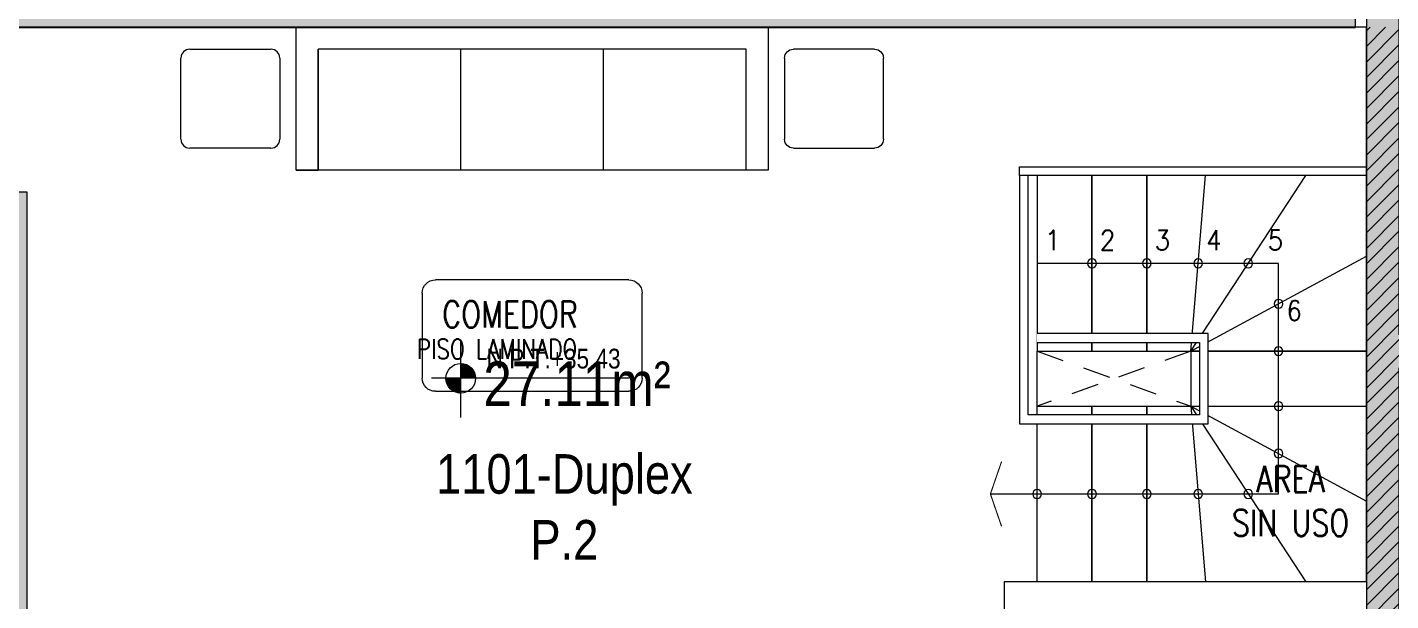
# Model space of a CAD drawing. Header units: millimetres. Extents: x 3765 to 3833, y 1327 to 1657.
# Drawn here: x 3801.92 to 3808.13, y 1385.98 to 1388.59 of the extents above; entities that cross this region are included whole.
import ezdxf
from ezdxf import colors
from ezdxf.entities.mleader import LeaderData, LeaderLine
from ezdxf.enums import TextEntityAlignment as Align
from ezdxf.math import Vec2, Vec3

# ---------------------------------------------------------------- set-up
doc = ezdxf.new("R2010")
doc.units = ezdxf.units.MM
doc.set_wipeout_variables(frame=1)
doc.linetypes.add('HIDDEN2', pattern=[0.1875, 0.125, -0.0625])
doc.layers.get('0').update_dxf_attribs({"color": 251, "lineweight": 9})
for name, color, linetype, lineweight in [('A-BARANDAS', 251, 'Continuous', 13), ('A-COCINAS-LAV', 251, 'Continuous', 13), ('A-LINEAS', 251, 'Continuous', 13), ('A-MOBILIARIO', 251, 'Continuous', 13), ('A-MURO BAJO', 251, 'Continuous', 13), ('A-MUROS', 251, 'Continuous', 13), ('A-NIVELES-NPT', 251, 'Continuous', 13), ('A-NUMERACIONDEP', 251, 'Continuous', 13), ('A-PROYECCIONES', 251, 'HIDDEN2', 13), ('A-TEXTO-ACABADO PISO', 251, 'Continuous', 13), ('A-TEXTO-AMBIENTE', 251, 'Continuous', 13), ('A-ÁREA TEXTO', 251, 'Continuous', 13), ('A_20_Estructuras', 251, 'Continuous', 13), ('A_50_TextoAmbiente', 251, 'Continuous', 13), ('A_50_TextoIndicaciones', 251, 'Continuous', 13), ('A_60_HatchEstructuras', 251, 'Continuous', 13), ('MURO CF 120', 251, 'Continuous', 13), ('MURO CF 60', 251, 'Continuous', 13)]:
    doc.layers.add(name, color=color, linetype=linetype, lineweight=lineweight)
doc.styles.add('R80', font='ARIALN.TTF', dxfattribs={"height": 2.03})
doc.styles.add('R80-100', font='ARIALN.TTF', dxfattribs={"height": 0.2032})
doc.styles.add('ROMANS', font='romans.shx', dxfattribs={"width": 0.8})

# ---------------------------------------------------------------- blocks, each defined once
blk = doc.blocks.new('EF-P13')
at = {"layer": 'A_60_HatchEstructuras'}
h = blk.add_hatch(color=256, dxfattribs=at)
h.dxf.hatch_style = 1
h.paths.add_polyline_path([(44, -3.25), (42.4, -3.25), (42.4, -3.45), (44, -3.45)])
h.paths.add_polyline_path([(44, -10.4), (42.4, -10.4), (42.4, -10.6), (44, -10.6)])
h.paths.add_polyline_path([(40, -5.3), (38.35, -5.3), (38.35, -3.2999), (38.2, -3.2999), (38.2, -6.85), (38.2, -7), (38.2, -10.5501), (38.35, -10.5501), (38.35, -8.55), (40, -8.55), (40, -7.9009), (39.8499, -7.9009), (39.8499, -8.4), (38.35, -8.4), (38.35, -5.45), (39.8499, -5.45), (39.8499, -5.9491), (40, -5.9491)])
h.paths.add_polyline_path([(45.75, -4.3), (43.85, -4.3), (43.85, -4.45), (45.6, -4.45), (45.6, -6.85), (38.4, -6.85), (38.4, -7), (45.6, -7), (45.6, -9.4), (43.85, -9.4), (43.85, -9.55), (45.75, -9.55)])
h = blk.add_hatch(color=256, dxfattribs=at)
h.dxf.hatch_style = 1
h.paths.add_polyline_path([(38.15, -6.85), (29.5, -6.85), (29.5, -5.6), (31.9, -5.6), (31.9, -6.1), (32.1, -6.1), (32.1, -5.5), (32.1, -3.2999), (31.9, -3.2999), (31.9, -5.45), (29.4, -5.45), (29.4, -8.4), (31.9, -8.4), (31.9, -10.5501), (32.1, -10.5501), (32.1, -7.75), (31.9, -7.75), (31.9, -8.25), (29.5, -8.25), (29.5, -7), (38.15, -7)])
at = {"layer": 'A_20_Estructuras'}
for points in [[(38.15, -6.85), (29.5, -6.85), (29.5, -5.6), (31.9, -5.6), (31.9, -6.1), (32.1, -6.1), (32.1, -5.5), (32.1, -3.2999), (31.9, -3.2999), (31.9, -5.45), (29.4, -5.45), (29.4, -8.4), (31.9, -8.4), (31.9, -10.5501), (32.1, -10.5501), (32.1, -7.75), (31.9, -7.75), (31.9, -8.25), (29.5, -8.25), (29.5, -7), (38.15, -7)], [(40, -5.3), (38.35, -5.3), (38.35, -3.2999), (38.2, -3.2999), (38.2, -6.85), (38.2, -7), (38.2, -10.5501), (38.35, -10.5501), (38.35, -8.55), (40, -8.55), (40, -7.9009), (39.8499, -7.9009), (39.8499, -8.4), (38.35, -8.4), (38.35, -5.45), (39.8499, -5.45), (39.8499, -5.9491), (40, -5.9491)]]:
    blk.add_lwpolyline(points, close=True, dxfattribs=at)
blk = doc.blocks.new('_Dot')
at = {"color": 0, "linetype": 'ByBlock', "lineweight": -2}
blk.add_line((-0.5, 0), (-1, 0), dxfattribs=at)
at = {"color": 0, "linetype": 'ByBlock', "const_width": 0.5}
blk.add_lwpolyline([(-0.25, 0, 1), (0.25, 0, 1)], format="xyb", close=True, dxfattribs=at)
blk = doc.blocks.new('TEXTO AMBIENTES P11')
at = {"layer": 'A-TEXTO-ACABADO PISO', "insert": (34.2399, -8.4202), "char_height": 0.09, "attachment_point": 2, "rotation": 359.99998, "style": 'ROMANS'}
blk.add_mtext_dynamic_manual_height_columns('PISO LAMINADO', width=1.20225, gutter_width=12.5, heights=[0], dxfattribs=at)
at = {"layer": 'A-TEXTO-AMBIENTE', "style": 'ROMANS', "width": 0.8}
blk.add_text('COMEDOR', height=0.12, dxfattribs=at).set_placement((34.2988, -8.3666), align=Align.CENTER)
at = {"layer": 'A-TEXTO-AMBIENTE', "insert": (37.8545, -8.9965, 0), "char_height": 0.12, "width": 0.588602, "attachment_point": 2, "style": 'ROMANS'}
blk.add_mtext('AREA SIN USO', dxfattribs=at)
blk = doc.blocks.new('DPTO 65_D2')
at = {"layer": 'A-MUROS', "color": 8}
blk.add_line((1.6499, 0.525), (1.6499, 0), dxfattribs=at)
blk = doc.blocks.new('ESC2')
at = {"layer": 'A-LINEAS', "color": 4, "const_width": 0.005}
blk.add_lwpolyline([(-1.6618, 1.5974), (-1.7127, 1.45), (-1.6618, 1.3026)], dxfattribs=at)
at = {"layer": 'A-LINEAS', "linetype": 'Continuous'}
for centre in [(-1.5, 1.45), (-1.25, 1.45), (-1, 1.45), (-0.7663, 1.45), (-0.5381, 1.45), (-0.4, 1.2662), (-0.4, 1.05), (-0.4001, 0.8), (-0.4, 0.5839), (-0.5381, 0.4)]:
    blk.add_circle(centre, 0.02, dxfattribs=at)
at = {"layer": 'A-MURO BAJO'}
for p, q in [((-1, 1.85), (-1, 1.05)), ((0, 1.85), (-1, 1.85)), ((0, 0.8), (0, 1.85)), ((-1, 1.05), (0, 1.05))]:
    blk.add_line(p, q, dxfattribs=at)
for points in [[(-1.5, 1.05), (-1.25, 1.05), (-1.25, 1.85), (-1.5, 1.85)], [(-1.25, 1.05), (-1, 1.05), (-1, 1.85), (-1.25, 1.85)], [(-1.5, 0.8), (-1.25, 0.8), (-1.25, 0), (-1.5, 0)], [(-1.25, 0.8), (-1, 0.8), (-1, 0), (-1.25, 0)], [(-1, 0.8), (0, 0.8), (0, 0), (-1, 0)]]:
    blk.add_lwpolyline(points, close=True, dxfattribs=at)
for points in [[(-0.8, 1.05), (-0.7326, 1.85)], [(-0.8, 1.05), (-0.2763, 1.85)], [(-0.8, 1.05), (0, 1.4825)], [(-0.0003, 0.8), (-0.8, 0.8), (-0.8, 1.05)], [(-0.8, 0.8), (-0.7326, 0)], [(-0.8, 0.8), (-0.2763, 0)], [(-0.8, 0.8), (0, 0.3675)]]:
    blk.add_lwpolyline(points, dxfattribs=at)
blk.add_wipeout([(-1.54, 0), (-1.58, 0), (-1.58, 1.13), (-0.72, 1.13), (-0.72, 0.72), (-1.5, 0.72), (-1.5, 0.76), (-0.76, 0.76), (-0.76, 1.09), (-1.54, 1.09), (-1.54, 0.9061)]).dxf.layer = 'A-COCINAS-LAV'
at = {"layer": 'A-COCINAS-LAV'}
for points in [[(-1.58, 0), (-1.58, 1.13), (-0.72, 1.13), (-0.72, 0.72), (-1.5, 0.72)], [(-1.5, 0.76), (-0.76, 0.76), (-0.76, 1.09), (-1.54, 1.09), (-1.54, 0)]]:
    blk.add_lwpolyline(points, dxfattribs=at)
at = {"layer": 'A-LINEAS', "linetype": 'Continuous'}
blk.add_lwpolyline([(-1.7127, 1.45), (-0.4, 1.45), (-0.4, 0.4), (-1.5, 0.4)], dxfattribs=at)
for centre in [(-1.25, 0.4), (-1, 0.4), (-0.7663, 0.4)]:
    blk.add_circle(centre, 0.02, dxfattribs=at)
at = {"layer": 'A-MURO BAJO'}
blk.add_line((-1.5, 1.05), (-1.5, 0.8), dxfattribs=at)
at = {"layer": 'A-PROYECCIONES'}
blk.add_line((-1.5, 0.8), (-0.8, 1.05), dxfattribs=at)
blk.add_lwpolyline([(-0.8, 0.8), (-1.5, 1.05)], dxfattribs=at)
blk = doc.blocks.new('MESITA FLAT 9')
for p, q in [((-0.185, 0), (0.185, 0)), ((-0.225, -0.41), (-0.225, -0.04)), ((0.225, -0.04), (0.225, -0.41)), ((0.185, -0.45), (-0.185, -0.45))]:
    blk.add_line(p, q)
for centre, start, end in [((-0.185, -0.04), 90, 180), ((0.185, -0.04), 360, 90), ((-0.1853, -0.41), 180, 270), ((0.185, -0.41), 270, 0)]:
    blk.add_arc(centre, 0.04, start, end)
blk = doc.blocks.new('MESA CENTRO')
for p, q in [((-0.1937, 0), (0.1937, 0)), ((-0.2537, -0.9421), (-0.2537, -0.06)), ((0.2537, -0.06), (0.2537, -0.9421)), ((0.1937, -1.0021), (-0.1937, -1.0021))]:
    blk.add_line(p, q)
for centre, start, end in [((-0.1937, -0.06), 90, 180), ((0.1937, -0.06), 0, 90), ((-0.1937, -0.9421), 180, 270), ((0.1937, -0.9421), 270, 0)]:
    blk.add_arc(centre, 0.06, start, end)
blk = doc.blocks.new('*U75')
blk.add_wipeout([(0, 0), (0, -0.04), (1.58, -0.04), (1.58, 0)])
blk.add_lwpolyline([(0, 0), (1.58, 0), (1.58, -0.04), (0, -0.04)], close=True)
blk = doc.blocks.new('Duplex-1201')
at = {"layer": 'A-MOBILIARIO', "color": 8}
for p, q in [((7.775, 5.725), (7.775, 6.275)), ((8.425, 5.725), (8.425, 6.275)), ((9.075, 5.725), (9.075, 6.275)), ((7.675, 5.725), (7.775, 5.725)), ((9.725, 5.725), (7.775, 5.725))]:
    blk.add_line(p, q, dxfattribs=at)
blk.add_lwpolyline([(7.675, 5.725), (7.675, 6.375), (9.825, 6.375), (9.825, 5.725), (9.725, 5.725), (9.725, 6.275), (7.775, 6.275), (7.775, 5.725)], close=True, dxfattribs=at)
at = {"layer": 'A-MUROS', "color": 8}
blk.add_line((12.55, 6.375), (3.85, 6.375), dxfattribs=at)
at = {"color": 8, "xscale": -1, "rotation": 180}
blk.add_blockref('ESC2', (12.55, 5.7), dxfattribs=at)
at = {"layer": 'A-MOBILIARIO', "color": 8, "rotation": 179.9999175160668}
blk.add_blockref('MESITA FLAT 9', (7.375, 5.825), dxfattribs=at)
at = {"layer": 'A-MOBILIARIO', "color": 8}
for name, p, xscale, rotation in [('MESITA FLAT 9', (10.125, 5.825), -1.000000000000003, 180.0000824839332), ('MESA CENTRO', (8.2489, 4.9713), -1, 90.00002257911186)]:
    blk.add_blockref(name, p, dxfattribs=dict(at, xscale=xscale, rotation=rotation))
at = {"layer": 'A-MUROS', "color": 8}
for p, q in [((12.55, 3.8499), (10.9, 3.85)), ((10.9, 3.85), (10.9, 2.9749))]:
    blk.add_line(p, q, dxfattribs=at)
at = {"layer": 'A-BARANDAS', "color": 8, "rotation": 180}
blk.add_blockref('*U75', (12.55, 5.7), dxfattribs=at)
at = {"layer": 'A-MUROS', "color": 8}
blk.add_line((12.55, 3.8499), (12.55, 6.375), dxfattribs=at)
blk = doc.blocks.new('TC_P11')
at = {"layer": 'A-MOBILIARIO'}
blk.add_blockref('Duplex-1201', (27, -52.325), dxfattribs=at)
at = {"rotation": 180}
blk.add_blockref('DPTO 65_D2', (41.1999, -45.95), dxfattribs=at)
blk = doc.blocks.new('SIM NIVEL PLANTA')
at = {"linetype": 'Continuous'}
h = blk.add_hatch(dxfattribs=at)
h.set_pattern_fill('_USER', color=0, scale=0.089997, angle=45, style=0, pattern_type=0)
h.set_pattern_definition([(45, (31854.49523, 23864.84028), (-0.06363728001, 0.06363728001), [])])
h.paths.add_polyline_path([(-17.33, 0), (-15.98, 0, 0.409209), (-17.33, 1.33)])
h.paths.add_polyline_path([(-18.68, 0, 0.004279), (-18.68, -0.02, 0.414214), (-17.33, -1.37), (-17.33, 0)])
at = {"color": 0}
for p, q in [((-17.33, -3.58), (-17.33, 3.34)), ((-2, 0), (-20, 0))]:
    blk.add_line(p, q, dxfattribs=at)
at = {"color": 0, "linetype": 'Continuous'}
blk.add_circle((-17.33, -0.02), 1.35, dxfattribs=at)
at = {"color": 0, "style": 'R80'}
blk.add_attdef('N.P.T.+0.00', text='', height=1.8, dxfattribs=at).set_placement((-8.87, 1.77), align=Align.MIDDLE_CENTER)
blk = doc.blocks.new('NIVELES')
at = {"layer": 'A-NIVELES-NPT'}
ref = blk.add_blockref('SIM NIVEL PLANTA', (9.2907, -108.1231, 0), dxfattribs=dict(at, xscale=0.05, yscale=0.05, zscale=0.05))
ref.add_attrib('N.P.T.+0.00', 'N.P.T.+35.43', dxfattribs={"layer": '0', "height": 0.09, "style": 'R80'}).set_placement((8.8472, -108.0344, 0), align=Align.MIDDLE_CENTER)
blk = doc.blocks.new('TEXTO NOTAS P11')
at = {"layer": 'A_50_TextoIndicaciones', "style": 'ROMANS', "width": 0.9}
for s, p in [('1', (36.7363, -8.0145)), ('2', (36.9863, -8.0145)), ('3', (37.2363, -8.0145)), ('4', (37.4701, -8.0145)), ('5', (37.7514, -8.0145)), ('6', (37.8363, -8.335))]:
    blk.add_text(s, height=0.09, rotation=360, dxfattribs=at).set_placement(p)
blk = doc.blocks.new('TORRE F HATCH CORTAFUEGO')
at = {"layer": 'MURO CF 60'}
h = blk.add_hatch(dxfattribs=at)
h.set_pattern_fill('_USER', color=8, scale=0.05, angle=45, pattern_type=0)
h.set_pattern_definition([(45, (-21.67, -43.67528), (-0.03535534, 0.03535534), [])])
h.paths.add_polyline_path([(-9.1499, -99.475), (-8.9999, -99.475), (-9, -93.15), (-9.15, -93.15)])
blk = doc.blocks.new('areas-TE')
at = {"layer": 'A-ÁREA TEXTO', "color": 8, "insert": (34.1776, -108.5217, 0), "char_height": 0.2032, "width": 2.294455, "attachment_point": 1, "style": 'R80-100'}
blk.add_mtext('\\pxql;27.11m²', dxfattribs=at)
at = {"layer": 'A-NUMERACIONDEP'}
ml = blk.add_multileader_mtext('Standard', dxfattribs=at)
ml.set_content('1101-Duplex P.2', color=256, style='R80')
ml.set_leader_properties(color=256)
ml.set_arrow_properties(name='DOT')
ml.build(insert=Vec2(0, 0))
ml.multileader.update_dxf_attribs({"leader_type": 0, "has_text_frame": 1, "text_left_attachment_type": 2, "text_right_attachment_type": 2, "dogleg_length": 0.36, "arrow_head_size": 0.06, "scale": 0.06})
ctx = ml.context
ctx.base_point, ctx.scale, ctx.char_height, ctx.arrow_head_size, ctx.landing_gap_size, ctx.plane_origin = Vec3(33.7353, -109.0591), 0.06, 0.18, 0.06, 0.06, Vec3(33.5951, -109.0634)
ctx.left_attachment, ctx.right_attachment, ctx.text_align_type = 2, 2, 1
notes = []
notes.append((ctx, [(0, (1, 1, 0), (35.4499, -109.0591), (-1, 0), 0.0917, [(0, [(35.7365, -108.7101)], 0, [])])]))
ctx.mtext.insert, ctx.mtext.width, ctx.mtext.alignment, ctx.mtext.flow_direction = Vec3(34.5468, -108.9437), 1.601379, 2, 5
for ctx, leaders in notes:
    for number, flags, end, landing, length, lines in leaders:
        leader = LeaderData()
        leader.index, (leader.has_last_leader_line, leader.has_dogleg_vector, leader.attachment_direction) = number, flags
        leader.last_leader_point, leader.dogleg_vector, leader.dogleg_length = Vec3(end), Vec3(landing), length
        for number, points, colour, breaks in lines:
            line = LeaderLine()
            line.index, line.vertices, line.color, line.breaks = number, Vec3.list(points), colors.encode_raw_color(colour), breaks
            leader.lines.append(line)
        ctx.leaders.append(leader)

msp = doc.modelspace()

# ---------------------------------------------------------------- block references
for name, p in [('areas-TE', (3769.8221, 1495.5879)), ('EF-P13', (3769.8221, 1395.5876))]:
    msp.add_blockref(name, p)
at = {"layer": 'A_50_TextoAmbiente'}
msp.add_blockref('TEXTO AMBIENTES P11', (3769.8221, 1395.5879), dxfattribs=at)

# ---------------------------------------------------------------- next in the draw order: block references
msp.add_blockref('TC_P11', (3768.4721, 1434.5379))

# ---------------------------------------------------------------- next in the draw order: block references
msp.add_blockref('NIVELES', (3795.4725, 1495.1136, 0))
at = {"layer": 'A_50_TextoIndicaciones'}
msp.add_blockref('TEXTO NOTAS P11', (3769.8221, 1395.5879), dxfattribs=at)
at = {"layer": 'MURO CF 120', "color": 251}
msp.add_blockref('TORRE F HATCH CORTAFUEGO', (3817.1721, 1481.7379), dxfattribs=at)

doc.saveas('drawing.dxf')
